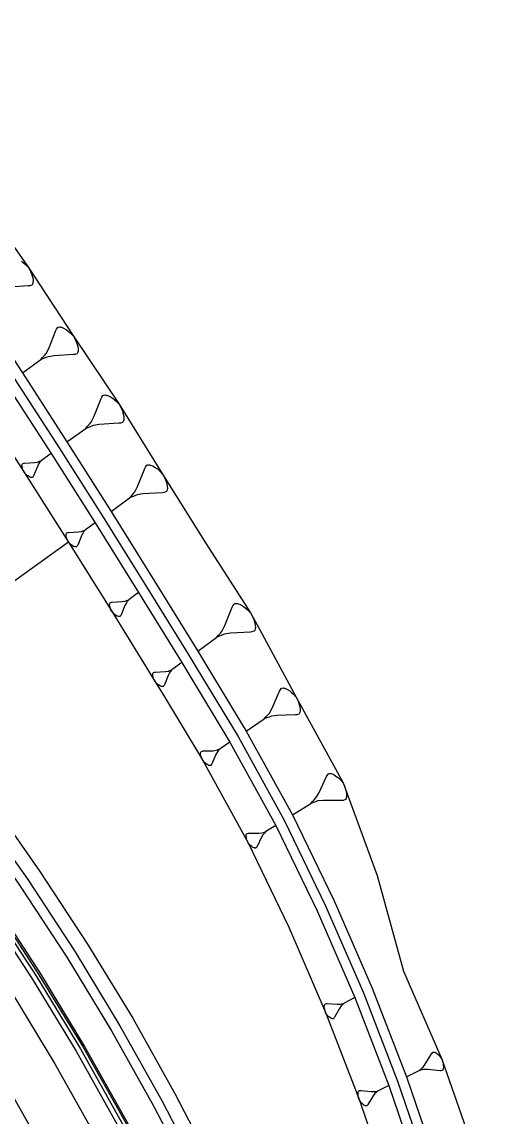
# Model space of a CAD drawing. Extents: x 386889 to 386983, y 803309 to 803473.
# Drawn here: x 386945.4 to 386973.7, y 803406.4 to 803473.2 of the extents above; entities that cross this region are included whole.
import ezdxf

# ---------------------------------------------------------------- set-up
doc = ezdxf.new("R2010")
doc.units = 0
doc.layers.get('0').update_dxf_attribs({"linetype": 'CONTINUOUS'})

msp = doc.modelspace()

# ---------------------------------------------------------------- linework, layer by layer
at = {"color": 7}
for p, q in [((386945.3532, 803458.5944), (386945.4544, 803458.5218)), ((386945.4544, 803458.5218), (386945.5786, 803458.4172)), ((386945.5786, 803458.4172), (386945.772, 803458.2169)), ((386945.772, 803458.2169), (386945.9017, 803457.9705)), ((386945.9017, 803457.9705), (386945.9621, 803457.8198)), ((386945.9621, 803457.8198), (386945.9994, 803457.701)), ((386945.9994, 803457.701), (386946.051, 803457.4953)), ((386946.051, 803457.4953), (386946.0564, 803457.3534)), ((386945.7603, 803457.0907), (386944.5934, 803457.0243)), ((386945.8472, 803457.1049), (386945.7603, 803457.0907)), ((386945.966, 803457.1423), (386945.8472, 803457.1049)), ((386945.998, 803457.1653), (386945.966, 803457.1423)), ((386946.0387, 803457.2434), (386945.998, 803457.1653)), ((386946.0475, 803457.2984), (386946.0387, 803457.2434)), ((386946.0564, 803457.3534), (386946.0475, 803457.2984)), ((386947.0099, 803453.2828), (386947.4396, 803454.3734)), ((386947.4396, 803454.3734), (386947.4805, 803454.4517)), ((386947.4805, 803454.4517), (386947.5533, 803454.5532)), ((386947.5533, 803454.5532), (386947.5854, 803454.5763)), ((386947.5854, 803454.5763), (386947.6725, 803454.5906)), ((386947.6725, 803454.5906), (386947.7277, 803454.5818)), ((386947.7277, 803454.5818), (386947.7828, 803454.5729)), ((386947.7828, 803454.5729), (386947.9162, 803454.5232)), ((386947.9162, 803454.5232), (386948.096, 803454.4095)), ((386948.096, 803454.4095), (386948.1974, 803454.3366)), ((386948.1974, 803454.3366), (386948.322, 803454.2317)), ((386948.322, 803454.2317), (386948.516, 803454.0308)), ((386948.516, 803454.0308), (386948.646, 803453.7837)), ((386948.646, 803453.7837), (386948.7066, 803453.6325)), ((386948.7066, 803453.6325), (386948.744, 803453.5134)), ((386948.744, 803453.5134), (386948.7958, 803453.3071)), ((386946.5318, 803452.5959), (386946.6367, 803452.7204)), ((386946.6367, 803452.7204), (386946.7416, 803452.845)), ((386946.8341, 803452.717), (386946.683, 803452.6564)), ((386946.7416, 803452.845), (386946.8464, 803452.9696)), ((386946.9853, 803452.7776), (386946.8341, 803452.717)), ((386946.8464, 803452.9696), (386947.0099, 803453.2828)), ((386947.3339, 803452.8347), (386946.9853, 803452.7776)), ((386948.5043, 803452.9013), (386947.3339, 803452.8347)), ((386948.5914, 803452.9156), (386948.5043, 803452.9013)), ((386948.7106, 803452.953), (386948.5914, 803452.9156)), ((386948.7426, 803452.9762), (386948.7106, 803452.953)), ((386948.7835, 803453.0545), (386948.7426, 803452.9762)), ((386948.7923, 803453.1096), (386948.7835, 803453.0545)), ((386948.8012, 803453.1648), (386948.7923, 803453.1096)), ((386948.7958, 803453.3071), (386948.8012, 803453.1648)), ((386945.4117, 803451.7858), (386946.5318, 803452.5959)), ((386946.683, 803452.6564), (386946.5318, 803452.5959)), ((386949.7576, 803449.1077), (386950.1978, 803450.2249)), ((386950.1978, 803450.2249), (386950.2397, 803450.3051)), ((386950.2397, 803450.3051), (386950.3143, 803450.409)), ((386950.3143, 803450.409), (386950.3471, 803450.4327)), ((386950.3471, 803450.4327), (386950.4364, 803450.4473)), ((386950.4364, 803450.4473), (386950.4929, 803450.4383)), ((386950.4929, 803450.4383), (386950.5493, 803450.4292)), ((386950.5493, 803450.4292), (386950.686, 803450.3783)), ((386950.686, 803450.3783), (386950.8701, 803450.2618)), ((386950.8701, 803450.2618), (386950.974, 803450.1871)), ((386950.974, 803450.1871), (386951.1016, 803450.0797)), ((386951.1016, 803450.0797), (386951.3004, 803449.874)), ((386951.3004, 803449.874), (386951.4336, 803449.6208)), ((386951.4336, 803449.6208), (386951.4956, 803449.466)), ((386951.4956, 803449.466), (386951.5339, 803449.3439)), ((386951.5339, 803449.3439), (386951.5869, 803449.1326)), ((386949.4828, 803448.6593), (386949.5902, 803448.7869)), ((386949.5902, 803448.7869), (386949.7576, 803449.1077)), ((386951.2884, 803448.717), (386950.0895, 803448.6488)), ((386951.3777, 803448.7316), (386951.2884, 803448.717)), ((386951.4997, 803448.77), (386951.3777, 803448.7316)), ((386951.5325, 803448.7937), (386951.4997, 803448.77)), ((386951.5743, 803448.8739), (386951.5325, 803448.7937)), ((386951.5834, 803448.9303), (386951.5743, 803448.8739)), ((386951.5925, 803448.9868), (386951.5834, 803448.9303)), ((386951.5869, 803449.1326), (386951.5925, 803448.9868)), ((386948.1206, 803447.5743), (386949.268, 803448.4041)), ((386949.268, 803448.4041), (386949.3754, 803448.5317)), ((386949.4228, 803448.4661), (386949.268, 803448.4041)), ((386949.3754, 803448.5317), (386949.4828, 803448.6593)), ((386949.5776, 803448.5282), (386949.4228, 803448.4661)), ((386949.7325, 803448.5902), (386949.5776, 803448.5282)), ((386950.0895, 803448.6488), (386949.7325, 803448.5902)), ((386947.1483, 803446.8711), (386946.5635, 803446.4482)), ((386945.3788, 803446.1512), (386945.3834, 803446.18)), ((386945.3816, 803446.0769), (386945.3788, 803446.1512)), ((386945.4086, 803445.9692), (386945.3816, 803446.0769)), ((386945.3834, 803446.18), (386945.388, 803446.2088)), ((386945.388, 803446.2088), (386945.4094, 803446.2496)), ((386945.4094, 803446.2496), (386945.4261, 803446.2617)), ((386945.4261, 803446.2617), (386945.4883, 803446.2813)), ((386945.4883, 803446.2813), (386945.5338, 803446.2887)), ((386945.5338, 803446.2887), (386946.1448, 803446.3235)), ((386946.314, 803446.0896), (386946.0896, 803445.5202)), ((386946.1448, 803446.3235), (386946.3268, 803446.3533)), ((386946.3993, 803446.2531), (386946.314, 803446.0896)), ((386946.3268, 803446.3533), (386946.4057, 803446.3849)), ((386946.454, 803446.3181), (386946.3993, 803446.2531)), ((386946.4057, 803446.3849), (386946.4846, 803446.4166)), ((386946.5088, 803446.3832), (386946.454, 803446.3181)), ((386946.4846, 803446.4166), (386946.5635, 803446.4482)), ((386946.5635, 803446.4482), (386946.5088, 803446.3832)), ((386952.8589, 803445.9668), (386952.9003, 803446.0461)), ((386952.9003, 803446.0461), (386952.9741, 803446.1489)), ((386952.9741, 803446.1489), (386953.0066, 803446.1724)), ((386953.0066, 803446.1724), (386953.0949, 803446.1869)), ((386953.0949, 803446.1869), (386953.1508, 803446.1779)), ((386953.1508, 803446.1779), (386953.2067, 803446.1689)), ((386953.2067, 803446.1689), (386953.3419, 803446.1185)), ((386953.3419, 803446.1185), (386953.5241, 803446.0033)), ((386953.5241, 803446.0033), (386953.6269, 803445.9294)), ((386945.4282, 803445.907), (386945.4086, 803445.9692)), ((386945.4598, 803445.8281), (386945.4282, 803445.907)), ((386945.5277, 803445.699), (386945.4598, 803445.8281)), ((386945.629, 803445.5942), (386945.5277, 803445.699)), ((386945.694, 803445.5394), (386945.629, 803445.5942)), ((386945.747, 803445.5014), (386945.694, 803445.5394)), ((386945.8408, 803445.442), (386945.747, 803445.5014)), ((386945.9104, 803445.4161), (386945.8408, 803445.442)), ((386945.9392, 803445.4114), (386945.9104, 803445.4161)), ((386945.968, 803445.4068), (386945.9392, 803445.4114)), ((386946.0135, 803445.4143), (386945.968, 803445.4068)), ((386946.0302, 803445.4264), (386946.0135, 803445.4143)), ((386946.0683, 803445.4793), (386946.0302, 803445.4264)), ((386946.0896, 803445.5202), (386946.0683, 803445.4793)), ((386952.4233, 803444.8613), (386952.8589, 803445.9668)), ((386953.6269, 803445.9294), (386953.7532, 803445.8231)), ((386953.7532, 803445.8231), (386953.9498, 803445.6195)), ((386953.9498, 803445.6195), (386954.0816, 803445.369)), ((386954.0816, 803445.369), (386954.143, 803445.2158)), ((386952.2576, 803444.5439), (386952.4233, 803444.8613)), ((386954.143, 803445.2158), (386954.1809, 803445.095)), ((386954.1809, 803445.095), (386954.2334, 803444.8859)), ((386954.2299, 803444.6858), (386954.2209, 803444.6299)), ((386954.2389, 803444.7417), (386954.2299, 803444.6858)), ((386954.2334, 803444.8859), (386954.2389, 803444.7417)), ((386950.8035, 803443.344), (386951.9388, 803444.1651)), ((386951.9388, 803444.1651), (386952.045, 803444.2913)), ((386952.092, 803444.2265), (386951.9388, 803444.1651)), ((386952.045, 803444.2913), (386952.1513, 803444.4176)), ((386952.2452, 803444.2879), (386952.092, 803444.2265)), ((386952.1513, 803444.4176), (386952.2576, 803444.5439)), ((386952.3984, 803444.3493), (386952.2452, 803444.2879)), ((386952.7517, 803444.4072), (386952.3984, 803444.3493)), ((386953.938, 803444.4747), (386952.7517, 803444.4072)), ((386954.0263, 803444.4892), (386953.938, 803444.4747)), ((386954.1471, 803444.5271), (386954.0263, 803444.4892)), ((386954.1795, 803444.5506), (386954.1471, 803444.5271)), ((386954.2209, 803444.6299), (386954.1795, 803444.5506)), ((386948.0709, 803441.9785), (386948.0922, 803442.0193)), ((386948.0922, 803442.0193), (386948.1089, 803442.0314)), ((386948.1089, 803442.0314), (386948.1711, 803442.051)), ((386948.1711, 803442.051), (386948.2166, 803442.0584)), ((386948.2166, 803442.0584), (386948.8276, 803442.0932)), ((386948.8276, 803442.0932), (386949.0096, 803442.123)), ((386949.0821, 803442.0228), (386948.9968, 803441.8593)), ((386949.0096, 803442.123), (386949.0885, 803442.1546)), ((386949.1369, 803442.0878), (386949.0821, 803442.0228)), ((386949.0885, 803442.1546), (386949.1674, 803442.1863)), ((386949.1916, 803442.1528), (386949.1369, 803442.0878)), ((386949.1674, 803442.1863), (386949.2464, 803442.2179)), ((386949.2464, 803442.2179), (386949.1916, 803442.1528)), ((386949.8311, 803442.6408), (386949.2464, 803442.2179)), ((386948.2105, 803441.4687), (386944.3766, 803438.696)), ((386948.0616, 803441.9209), (386948.0663, 803441.9497)), ((386948.0645, 803441.8466), (386948.0616, 803441.9209)), ((386948.0915, 803441.7389), (386948.0645, 803441.8466)), ((386948.0663, 803441.9497), (386948.0709, 803441.9785)), ((386948.111, 803441.6767), (386948.0915, 803441.7389)), ((386948.1426, 803441.5978), (386948.111, 803441.6767)), ((386948.2105, 803441.4687), (386948.1426, 803441.5978)), ((386948.3118, 803441.3639), (386948.2105, 803441.4687)), ((386948.3768, 803441.3091), (386948.3118, 803441.3639)), ((386948.9968, 803441.8593), (386948.7724, 803441.2899)), ((386948.4298, 803441.2711), (386948.3768, 803441.3091)), ((386948.5236, 803441.2117), (386948.4298, 803441.2711)), ((386948.5933, 803441.1858), (386948.5236, 803441.2117)), ((386948.6221, 803441.1811), (386948.5933, 803441.1858)), ((386948.6509, 803441.1765), (386948.6221, 803441.1811)), ((386948.6964, 803441.184), (386948.6509, 803441.1765)), ((386948.7131, 803441.1961), (386948.6964, 803441.184)), ((386948.7511, 803441.249), (386948.7131, 803441.1961)), ((386948.7724, 803441.2899), (386948.7511, 803441.249)), ((386952.4879, 803438.3917), (386951.9032, 803437.9688)), ((386950.7184, 803437.6718), (386950.7231, 803437.7005)), ((386950.7213, 803437.5975), (386950.7184, 803437.6718)), ((386950.7483, 803437.4898), (386950.7213, 803437.5975)), ((386950.7231, 803437.7005), (386950.7277, 803437.7293)), ((386950.7277, 803437.7293), (386950.749, 803437.7702)), ((386950.7678, 803437.4276), (386950.7483, 803437.4898)), ((386950.749, 803437.7702), (386950.7657, 803437.7823)), ((386950.7657, 803437.7823), (386950.8279, 803437.8018)), ((386950.7994, 803437.3486), (386950.7678, 803437.4276)), ((386950.8673, 803437.2196), (386950.7994, 803437.3486)), ((386950.8279, 803437.8018), (386950.8734, 803437.8093)), ((386950.8734, 803437.8093), (386951.4844, 803437.844)), ((386951.6536, 803437.6101), (386951.4292, 803437.0408)), ((386951.4844, 803437.844), (386951.6664, 803437.8739)), ((386951.7389, 803437.7736), (386951.6536, 803437.6101)), ((386951.6664, 803437.8739), (386951.7453, 803437.9055)), ((386951.7937, 803437.8387), (386951.7389, 803437.7736)), ((386951.7453, 803437.9055), (386951.8243, 803437.9371)), ((386951.8484, 803437.9037), (386951.7937, 803437.8387)), ((386951.8243, 803437.9371), (386951.9032, 803437.9688)), ((386951.9032, 803437.9688), (386951.8484, 803437.9037)), ((386957.7473, 803436.3783), (386958.1927, 803437.5087)), ((386958.1927, 803437.5087), (386958.235, 803437.5898)), ((386958.235, 803437.5898), (386958.3105, 803437.6949)), ((386958.3105, 803437.6949), (386958.3437, 803437.7189)), ((386958.3437, 803437.7189), (386958.434, 803437.7337)), ((386958.434, 803437.7337), (386958.4912, 803437.7246)), ((386958.4912, 803437.7246), (386958.5483, 803437.7154)), ((386958.5483, 803437.7154), (386958.6866, 803437.6638)), ((386958.6866, 803437.6638), (386958.8729, 803437.546)), ((386958.8729, 803437.546), (386958.978, 803437.4705)), ((386958.978, 803437.4705), (386959.1071, 803437.3618)), ((386959.1071, 803437.3618), (386959.3082, 803437.1536)), ((386950.9686, 803437.1147), (386950.8673, 803437.2196)), ((386951.0336, 803437.06), (386950.9686, 803437.1147)), ((386951.0866, 803437.022), (386951.0336, 803437.06)), ((386951.1804, 803436.9626), (386951.0866, 803437.022)), ((386951.2501, 803436.9366), (386951.1804, 803436.9626)), ((386951.2789, 803436.932), (386951.2501, 803436.9366)), ((386951.3077, 803436.9274), (386951.2789, 803436.932)), ((386951.3532, 803436.9348), (386951.3077, 803436.9274)), ((386951.3699, 803436.9469), (386951.3532, 803436.9348)), ((386951.4079, 803436.9999), (386951.3699, 803436.9469)), ((386951.4292, 803437.0408), (386951.4079, 803436.9999)), ((386959.3082, 803437.1536), (386959.4429, 803436.8975)), ((386959.4429, 803436.8975), (386959.5057, 803436.7408)), ((386959.5057, 803436.7408), (386959.5445, 803436.6173)), ((386957.4692, 803435.9247), (386957.5779, 803436.0538)), ((386957.5779, 803436.0538), (386957.7473, 803436.3783)), ((386959.2961, 803435.983), (386958.0831, 803435.914)), ((386959.3864, 803435.9978), (386959.2961, 803435.983)), ((386959.5099, 803436.0366), (386959.3864, 803435.9978)), ((386959.543, 803436.0606), (386959.5099, 803436.0366)), ((386959.5854, 803436.1417), (386959.543, 803436.0606)), ((386959.5445, 803436.6173), (386959.5981, 803436.4035)), ((386959.5946, 803436.1989), (386959.5854, 803436.1417)), ((386959.6037, 803436.256), (386959.5946, 803436.1989)), ((386959.5981, 803436.4035), (386959.6037, 803436.256)), ((386956.091, 803434.8269), (386957.2519, 803435.6664)), ((386957.2519, 803435.6664), (386957.3605, 803435.7956)), ((386957.4085, 803435.7292), (386957.2519, 803435.6664)), ((386957.3605, 803435.7956), (386957.4692, 803435.9247)), ((386957.5652, 803435.792), (386957.4085, 803435.7292)), ((386957.7218, 803435.8548), (386957.5652, 803435.792)), ((386958.0831, 803435.914), (386957.7218, 803435.8548)), ((386955.1187, 803434.1237), (386954.5339, 803433.7008)), ((386953.3492, 803433.4038), (386953.3538, 803433.4326)), ((386953.352, 803433.3295), (386953.3492, 803433.4038)), ((386953.379, 803433.2218), (386953.352, 803433.3295)), ((386953.3538, 803433.4326), (386953.3585, 803433.4614)), ((386953.3585, 803433.4614), (386953.3798, 803433.5022)), ((386953.3798, 803433.5022), (386953.3965, 803433.5143)), ((386953.3965, 803433.5143), (386953.4587, 803433.5339)), ((386953.4587, 803433.5339), (386953.5042, 803433.5413)), ((386953.5042, 803433.5413), (386954.1152, 803433.5761)), ((386954.2844, 803433.3422), (386954.06, 803432.7728)), ((386954.1152, 803433.5761), (386954.2972, 803433.6059)), ((386954.3697, 803433.5057), (386954.2844, 803433.3422)), ((386954.2972, 803433.6059), (386954.3761, 803433.6375)), ((386954.4244, 803433.5707), (386954.3697, 803433.5057)), ((386954.3761, 803433.6375), (386954.455, 803433.6692)), ((386954.4792, 803433.6357), (386954.4244, 803433.5707)), ((386954.455, 803433.6692), (386954.5339, 803433.7008)), ((386954.5339, 803433.7008), (386954.4792, 803433.6357)), ((386953.3986, 803433.1596), (386953.379, 803433.2218)), ((386953.4302, 803433.0807), (386953.3986, 803433.1596)), ((386953.4981, 803432.9516), (386953.4302, 803433.0807)), ((386953.5994, 803432.8468), (386953.4981, 803432.9516)), ((386953.6644, 803432.792), (386953.5994, 803432.8468)), ((386953.7174, 803432.754), (386953.6644, 803432.792)), ((386953.8112, 803432.6946), (386953.7174, 803432.754)), ((386953.8809, 803432.6687), (386953.8112, 803432.6946)), ((386953.9096, 803432.664), (386953.8809, 803432.6687)), ((386953.9384, 803432.6594), (386953.9096, 803432.664)), ((386953.9839, 803432.6669), (386953.9384, 803432.6594)), ((386954.0006, 803432.679), (386953.9839, 803432.6669)), ((386954.0387, 803432.7319), (386954.0006, 803432.679)), ((386954.06, 803432.7728), (386954.0387, 803432.7319)), ((386960.6183, 803431.338), (386961.0614, 803432.3742)), ((386961.0614, 803432.3742), (386961.1028, 803432.4483)), ((386961.1028, 803432.4483), (386961.1756, 803432.5438)), ((386961.1756, 803432.5438), (386961.207, 803432.5651)), ((386961.207, 803432.5651), (386961.2911, 803432.5764)), ((386961.2911, 803432.5764), (386961.3439, 803432.5664)), ((386961.3439, 803432.5664), (386961.3966, 803432.5564)), ((386961.3966, 803432.5564), (386961.5235, 803432.5049)), ((386961.5235, 803432.5049), (386961.6931, 803432.3907)), ((386961.6931, 803432.3907), (386961.7885, 803432.3178)), ((386961.7885, 803432.3178), (386961.9054, 803432.2136)), ((386961.9054, 803432.2136), (386962.0863, 803432.0152)), ((386962.0863, 803432.0152), (386962.2044, 803431.7741)), ((386960.4526, 803431.0415), (386960.6183, 803431.338)), ((386962.2044, 803431.7741), (386962.2584, 803431.6272)), ((386962.2584, 803431.6272), (386962.2911, 803431.5117)), ((386962.2911, 803431.5117), (386962.3351, 803431.312)), ((386962.3351, 803431.312), (386962.3364, 803431.1751)), ((386959.0412, 803429.9435), (386960.1399, 803430.6911)), ((386960.1399, 803430.6911), (386960.2441, 803430.8079)), ((386960.2868, 803430.7451), (386960.1399, 803430.6911)), ((386960.2441, 803430.8079), (386960.3483, 803430.9247)), ((386960.4338, 803430.7991), (386960.2868, 803430.7451)), ((386960.3483, 803430.9247), (386960.4526, 803431.0415)), ((386960.5807, 803430.8532), (386960.4338, 803430.7991)), ((386960.9173, 803430.8985), (386960.5807, 803430.8532)), ((386962.0438, 803430.9301), (386960.9173, 803430.8985)), ((386962.128, 803430.9414), (386962.0438, 803430.9301)), ((386962.2435, 803430.9741), (386962.128, 803430.9414)), ((386962.2749, 803430.9955), (386962.2435, 803430.9741)), ((386962.3163, 803431.0696), (386962.2749, 803430.9955)), ((386962.3263, 803431.1223), (386962.3163, 803431.0696)), ((386962.3364, 803431.1751), (386962.3263, 803431.1223)), ((386956.2651, 803428.6284), (386956.2705, 803428.6571)), ((386956.2705, 803428.6571), (386956.293, 803428.6973)), ((386956.293, 803428.6973), (386956.31, 803428.7089)), ((386956.31, 803428.7089), (386956.3728, 803428.7266)), ((386956.3728, 803428.7266), (386956.4185, 803428.7328)), ((386956.4185, 803428.7328), (386957.0302, 803428.75)), ((386957.0302, 803428.75), (386957.213, 803428.7746)), ((386957.2826, 803428.6723), (386957.1926, 803428.5113)), ((386957.213, 803428.7746), (386957.2928, 803428.8039)), ((386957.3392, 803428.7357), (386957.2826, 803428.6723)), ((386957.2928, 803428.8039), (386957.3726, 803428.8333)), ((386957.3958, 803428.7992), (386957.3392, 803428.7357)), ((386957.3726, 803428.8333), (386957.4524, 803428.8626)), ((386957.4524, 803428.8626), (386957.3958, 803428.7992)), ((386958.049, 803429.2685), (386957.4524, 803428.8626)), ((386956.2596, 803428.5998), (386956.2651, 803428.6284)), ((386956.2603, 803428.5254), (386956.2596, 803428.5998)), ((386956.2842, 803428.417), (386956.2603, 803428.5254)), ((386956.3019, 803428.3543), (386956.2842, 803428.417)), ((386956.3313, 803428.2745), (386956.3019, 803428.3543)), ((386956.3954, 803428.1435), (386956.3313, 803428.2745)), ((386956.4937, 803428.0358), (386956.3954, 803428.1435)), ((386956.5571, 803427.9792), (386956.4937, 803428.0358)), ((386956.6089, 803427.9397), (386956.5571, 803427.9792)), ((386957.1926, 803428.5113), (386956.952, 803427.9486)), ((386956.701, 803427.8776), (386956.6089, 803427.9397)), ((386956.7699, 803427.8497), (386956.701, 803427.8776)), ((386956.7986, 803427.8442), (386956.7699, 803427.8497)), ((386956.8272, 803427.8388), (386956.7986, 803427.8442)), ((386956.8729, 803427.8449), (386956.8272, 803427.8388)), ((386956.8899, 803427.8565), (386956.8729, 803427.8449)), ((386956.9295, 803427.9084), (386956.8899, 803427.8565)), ((386956.952, 803427.9486), (386956.9295, 803427.9084)), ((386963.9835, 803427.2426), (386964.0587, 803427.3345)), ((386964.0587, 803427.3345), (386964.0905, 803427.3545)), ((386964.0905, 803427.3545), (386964.174, 803427.3629)), ((386964.174, 803427.3629), (386964.2258, 803427.3512)), ((386964.2258, 803427.3512), (386964.2776, 803427.3394)), ((386964.2776, 803427.3394), (386964.4012, 803427.2843)), ((386963.4668, 803426.1618), (386963.94, 803427.1708)), ((386963.94, 803427.1708), (386963.9835, 803427.2426)), ((386964.4012, 803427.2843), (386964.5649, 803427.1656)), ((386964.5649, 803427.1656), (386964.6568, 803427.0903)), ((386964.6568, 803427.0903), (386964.7687, 803426.9834)), ((386964.7687, 803426.9834), (386964.9407, 803426.7811)), ((386964.9407, 803426.7811), (386965.0492, 803426.5388)), ((386963.2929, 803425.8745), (386963.4668, 803426.1618)), ((386965.0492, 803426.5388), (386965.0976, 803426.3918)), ((386965.0976, 803426.3918), (386965.126, 803426.2765)), ((386965.126, 803426.2765), (386965.1626, 803426.0776)), ((386965.1626, 803426.0776), (386965.1592, 803425.9423)), ((386961.8606, 803424.8375), (386962.972, 803425.5388)), ((386962.972, 803425.5388), (386963.079, 803425.6507)), ((386963.119, 803425.5872), (386962.972, 803425.5388)), ((386963.079, 803425.6507), (386963.1859, 803425.7626)), ((386963.2661, 803425.6356), (386963.119, 803425.5872)), ((386963.1859, 803425.7626), (386963.2929, 803425.8745)), ((386963.4131, 803425.684), (386963.2661, 803425.6356)), ((386963.7473, 803425.7173), (386963.4131, 803425.684)), ((386964.8617, 803425.7102), (386963.7473, 803425.7173)), ((386964.9453, 803425.7185), (386964.8617, 803425.7102)), ((386965.0606, 803425.7468), (386964.9453, 803425.7185)), ((386965.0923, 803425.7669), (386965.0606, 803425.7468)), ((386965.1358, 803425.8387), (386965.0923, 803425.7669)), ((386965.1475, 803425.8905), (386965.1358, 803425.8387)), ((386965.1592, 803425.9423), (386965.1475, 803425.8905)), ((386960.8458, 803424.1971), (386960.2355, 803423.812)), ((386959.0325, 803423.5161), (386959.0344, 803423.5904)), ((386959.0527, 803423.4069), (386959.0325, 803423.5161)), ((386959.0344, 803423.5904), (386959.0408, 803423.6189)), ((386959.0408, 803423.6189), (386959.0473, 803423.6473)), ((386959.0473, 803423.6473), (386959.0711, 803423.6867)), ((386959.0682, 803423.3436), (386959.0527, 803423.4069)), ((386959.0948, 803423.2628), (386959.0682, 803423.3436)), ((386959.0711, 803423.6867), (386959.0886, 803423.6978)), ((386959.0886, 803423.6978), (386959.1519, 803423.7133)), ((386959.1519, 803423.7133), (386959.1978, 803423.7179)), ((386959.1978, 803423.7179), (386959.8097, 803423.714)), ((386959.9638, 803423.4699), (386959.7039, 803422.9158)), ((386959.8097, 803423.714), (386959.9932, 803423.7323)), ((386960.0593, 803423.6276), (386959.9638, 803423.4699)), ((386959.9932, 803423.7323), (386960.074, 803423.7588)), ((386960.118, 803423.6891), (386960.0593, 803423.6276)), ((386960.074, 803423.7588), (386960.1547, 803423.7854)), ((386960.1768, 803423.7505), (386960.118, 803423.6891)), ((386960.1547, 803423.7854), (386960.2355, 803423.812)), ((386960.2355, 803423.812), (386960.1768, 803423.7505)), ((386959.1544, 803423.1298), (386959.0948, 803423.2628)), ((386959.2489, 803423.0187), (386959.1544, 803423.1298)), ((386959.3103, 803422.96), (386959.2489, 803423.0187)), ((386959.3608, 803422.9187), (386959.3103, 803422.96)), ((386959.4506, 803422.8535), (386959.3608, 803422.9187)), ((386959.5185, 803422.8232), (386959.4506, 803422.8535)), ((386959.547, 803422.8168), (386959.5185, 803422.8232)), ((386959.5754, 803422.8103), (386959.547, 803422.8168)), ((386959.6213, 803422.8149), (386959.5754, 803422.8103)), ((386959.6387, 803422.8259), (386959.6213, 803422.8149)), ((386959.68, 803422.8763), (386959.6387, 803422.8259)), ((386959.7039, 803422.9158), (386959.68, 803422.8763)), ((386963.8232, 803413.272), (386963.8497, 803413.3097)), ((386963.8497, 803413.3097), (386963.8678, 803413.3195)), ((386963.8678, 803413.3195), (386963.9321, 803413.3307)), ((386963.9321, 803413.3307), (386963.9782, 803413.3321)), ((386963.9782, 803413.3321), (386964.5884, 803413.286)), ((386964.5884, 803413.286), (386964.7727, 803413.2916)), ((386964.7727, 803413.2916), (386964.8551, 803413.3125)), ((386964.8551, 803413.3125), (386964.9375, 803413.3335)), ((386964.9571, 803413.2972), (386964.8942, 803413.2399)), ((386964.9375, 803413.3335), (386965.0199, 803413.3544)), ((386965.0199, 803413.3544), (386964.9571, 803413.2972)), ((386965.6553, 803413.6966), (386965.0199, 803413.3544)), ((386963.7994, 803413.1421), (386963.8064, 803413.2162)), ((386963.812, 803413.0318), (386963.7994, 803413.1421)), ((386963.8064, 803413.2162), (386963.8148, 803413.2441)), ((386963.8232, 803412.9676), (386963.812, 803413.0318)), ((386963.8148, 803413.2441), (386963.8232, 803413.272)), ((386963.8441, 803412.8852), (386963.8232, 803412.9676)), ((386963.8944, 803412.7483), (386963.8441, 803412.8852)), ((386963.981, 803412.631), (386963.8944, 803412.7483)), ((386964.0382, 803412.5682), (386963.981, 803412.631)), ((386964.7253, 803413.0318), (386964.4278, 803412.497)), ((386964.8314, 803413.1827), (386964.7253, 803413.0318)), ((386964.8942, 803413.2399), (386964.8314, 803413.1827)), ((386964.0857, 803412.5235), (386964.0382, 803412.5682)), ((386964.1709, 803412.4523), (386964.0857, 803412.5235)), ((386964.2365, 803412.4174), (386964.1709, 803412.4523)), ((386964.2644, 803412.409), (386964.2365, 803412.4174)), ((386964.2924, 803412.4006), (386964.2644, 803412.409)), ((386964.3385, 803412.402), (386964.2924, 803412.4006)), ((386964.3566, 803412.4118), (386964.3385, 803412.402)), ((386964.4013, 803412.4593), (386964.3566, 803412.4118)), ((386964.4278, 803412.497), (386964.4013, 803412.4593)), ((386969.953, 803409.6277), (386970.3337, 803410.26)), ((386970.3337, 803410.26), (386970.3672, 803410.3043)), ((386970.3672, 803410.3043), (386970.4231, 803410.3597)), ((386970.4231, 803410.3597), (386970.4454, 803410.3707)), ((386970.4454, 803410.3707), (386970.501, 803410.3705)), ((386970.501, 803410.3705), (386970.5343, 803410.3592)), ((386970.5343, 803410.3592), (386970.5676, 803410.348)), ((386970.5676, 803410.348), (386970.6453, 803410.3032)), ((386970.6453, 803410.3032), (386970.745, 803410.2138)), ((386970.745, 803410.2138), (386970.8003, 803410.1579)), ((386970.8003, 803410.1579), (386970.8667, 803410.0798)), ((386970.8667, 803410.0798), (386970.9662, 803409.9348)), ((386969.5844, 803409.2511), (386969.6625, 803409.3175)), ((386969.6846, 803409.2729), (386969.5844, 803409.2511)), ((386969.6625, 803409.3175), (386969.7407, 803409.3839)), ((386969.7848, 803409.2948), (386969.6846, 803409.2729)), ((386969.7407, 803409.3839), (386969.8188, 803409.4503)), ((386969.8849, 803409.3166), (386969.7848, 803409.2948)), ((386969.8188, 803409.4503), (386969.953, 803409.6277)), ((386970.1073, 803409.3157), (386969.8849, 803409.3166)), ((386970.841, 803409.2348), (386970.1073, 803409.3157)), ((386970.9662, 803409.9348), (386971.0211, 803409.7678)), ((386971.0303, 803409.3007), (386970.9968, 803409.2563)), ((386971.0211, 803409.7678), (386971.043, 803409.6676)), ((386971.0416, 803409.334), (386971.0303, 803409.3007)), ((386971.0528, 803409.3673), (386971.0416, 803409.334)), ((386971.043, 803409.6676), (386971.0538, 803409.5897)), ((386971.0643, 803409.4562), (386971.0528, 803409.3673)), ((386971.0538, 803409.5897), (386971.0643, 803409.4562)), ((386968.8043, 803408.8651), (386969.5844, 803409.2511)), ((386970.8966, 803409.2345), (386970.841, 803409.2348)), ((386970.9745, 803409.2453), (386970.8966, 803409.2345)), ((386970.9968, 803409.2563), (386970.9745, 803409.2453)), ((386965.8644, 803407.9166), (386965.8738, 803407.9442)), ((386965.8738, 803407.9442), (386965.8831, 803407.9718)), ((386965.8831, 803407.9718), (386965.9109, 803408.0086)), ((386965.9109, 803408.0086), (386965.9294, 803408.0177)), ((386965.9294, 803408.0177), (386965.994, 803408.0267)), ((386965.994, 803408.0267), (386966.0401, 803408.0265)), ((386966.0401, 803408.0265), (386966.6484, 803407.9594)), ((386966.6484, 803407.9594), (386966.8328, 803407.9586)), ((386966.8328, 803407.9586), (386966.9159, 803407.9767)), ((386966.9159, 803407.9767), (386966.9989, 803407.9948)), ((386967.0172, 803407.9579), (386966.9525, 803407.9028)), ((386966.9989, 803407.9948), (386967.082, 803408.0129)), ((386967.082, 803408.0129), (386967.0172, 803407.9579)), ((386967.7288, 803408.333), (386967.082, 803408.0129)), ((386965.8549, 803407.8428), (386965.8644, 803407.9166)), ((386965.8637, 803407.7322), (386965.8549, 803407.8428)), ((386965.8726, 803407.6676), (386965.8637, 803407.7322)), ((386965.8907, 803407.5845), (386965.8726, 803407.6676)), ((386965.9362, 803407.446), (386965.8907, 803407.5845)), ((386966.0187, 803407.3258), (386965.9362, 803407.446)), ((386966.0738, 803407.261), (386966.0187, 803407.3258)), ((386966.7764, 803407.7007), (386966.4607, 803407.1764)), ((386966.8877, 803407.8478), (386966.7764, 803407.7007)), ((386966.9525, 803407.9028), (386966.8877, 803407.8478)), ((386966.1197, 803407.2147), (386966.0738, 803407.261)), ((386966.2024, 803407.1406), (386966.1197, 803407.2147)), ((386966.2668, 803407.1035), (386966.2024, 803407.1406)), ((386966.2944, 803407.0941), (386966.2668, 803407.1035)), ((386966.322, 803407.0848), (386966.2944, 803407.0941)), ((386966.3681, 803407.0846), (386966.322, 803407.0848)), ((386966.3866, 803407.0937), (386966.3681, 803407.0846)), ((386966.4329, 803407.1396), (386966.3866, 803407.0937)), ((386966.4607, 803407.1764), (386966.4329, 803407.1396))]:
    msp.add_line(p, q, dxfattribs=at)
at = {"color": 1, "linetype": 'CONTINUOUS'}
for points in [[(386931.7416, 803472.7522), (386934.5087, 803468.5828), (386937.2498, 803464.3947), (386939.9648, 803460.1876), (386942.6768, 803455.9784), (386945.4117, 803451.7858), (386948.1206, 803447.5743), (386950.8035, 803443.344), (386953.4603, 803439.0949), (386956.091, 803434.8269), (386956.5274, 803434.113), (386959.0412, 803429.9435), (386961.8606, 803424.8375), (386964.3962, 803419.5929), (386966.7119, 803414.2655), (386968.8044, 803408.8651), (386970.671, 803403.4019), (386971.6816, 803400)], [(386923.325, 803450.9425), (386924.6494, 803449.1113), (386927.5795, 803445.0598), (386930.5096, 803441.0083), (386933.4397, 803436.9568), (386936.3698, 803432.9053), (386939.2999, 803428.8538), (386942.23, 803424.8024), (386942.7188, 803424.1264), (386945.2299, 803420.5472), (386948.1065, 803416.1582), (386950.83, 803411.6726), (386953.3973, 803407.0958), (386955.8053, 803402.4332), (386956.9575, 803400)], [(386923.8057, 803451.3017), (386925.1356, 803449.4629), (386928.0657, 803445.4114), (386930.9958, 803441.3599), (386933.9259, 803437.3084), (386936.856, 803433.2569), (386939.7861, 803429.2055), (386942.7162, 803425.154), (386943.205, 803424.478), (386945.726, 803420.8847), (386948.6139, 803416.4784), (386951.3482, 803411.9751), (386953.9256, 803407.3803), (386956.3431, 803402.6993), (386957.6213, 803400)], [(386921.6453, 803449.5279), (386922.8748, 803447.8279), (386925.8049, 803443.7764), (386928.735, 803439.7249), (386931.6651, 803435.6734), (386934.5952, 803431.6219), (386937.5253, 803427.5705), (386940.4554, 803423.519), (386940.9443, 803422.843), (386943.4192, 803419.3153), (386946.2544, 803414.9895), (386948.9388, 803410.5684), (386951.4691, 803406.0575), (386953.8424, 803401.462), (386954.5347, 803400)], [(386921.8754, 803449.7217), (386923.1179, 803448.0037), (386926.048, 803443.9522), (386928.9781, 803439.9007), (386931.9082, 803435.8492), (386934.8383, 803431.7977), (386937.7684, 803427.7463), (386940.6985, 803423.6948), (386941.1874, 803423.0188), (386943.6672, 803419.4841), (386946.5081, 803415.1496), (386949.1978, 803410.7197), (386951.7333, 803406.1997), (386954.1113, 803401.5951), (386954.8666, 803400)]]:
    msp.add_lwpolyline(points, dxfattribs=at)
at = {"color": 7, "linetype": 'CONTINUOUS'}
for points in [[(386935.2443, 803473.1921), (386937.0403, 803470.4138), (386939.6612, 803466.1386), (386942.8932, 803462.3055), (386945.772, 803458.2169), (386948.516, 803454.0308), (386951.3004, 803449.874), (386953.9498, 803445.6195), (386956.6078, 803441.3712), (386959.3082, 803437.1536), (386959.716, 803436.4191), (386962.0863, 803432.0152), (386964.9407, 803426.7811), (386967.0312, 803421.1313), (386968.636, 803415.3016), (386970.9662, 803409.9348), (386972.8986, 803404.41), (386973.7204, 803400)], [(386930.7692, 803472.049), (386933.5363, 803467.8796), (386936.2774, 803463.6914), (386938.9925, 803459.4844), (386941.7044, 803455.2752), (386944.4394, 803451.0825), (386947.1483, 803446.8711), (386949.8311, 803442.6408), (386952.4879, 803438.3916), (386955.1187, 803434.1237), (386955.5551, 803433.4098), (386958.049, 803429.2685), (386960.8458, 803424.1971), (386963.3599, 803418.9879), (386965.6553, 803413.6966), (386967.7288, 803408.333), (386969.5778, 803402.9071), (386970.4386, 803400)], [(386931.2554, 803472.4006), (386934.0225, 803468.2312), (386936.7636, 803464.043), (386939.4787, 803459.836), (386942.1906, 803455.6268), (386944.9256, 803451.4342), (386947.6344, 803447.2227), (386950.3173, 803442.9924), (386952.9741, 803438.7432), (386955.6049, 803434.4753), (386956.0412, 803433.7614), (386958.5451, 803429.606), (386961.3532, 803424.5173), (386963.8781, 803419.2904), (386966.1836, 803413.981), (386968.2666, 803408.5991), (386970.1244, 803403.1545), (386971.06, 803400)], [(386940.0838, 803454.1031), (386942.8188, 803449.9105), (386945.5277, 803445.699), (386948.2105, 803441.4687), (386950.8673, 803437.2196), (386953.4981, 803432.9516), (386953.9345, 803432.2378), (386956.3954, 803428.1435), (386959.1544, 803423.1298), (386961.6327, 803417.9795), (386963.8944, 803412.7483), (386965.9362, 803407.446), (386967.7557, 803402.0825), (386968.369, 803400)], [(386923.3095, 803450.9294), (386923.4773, 803450.7318), (386925.1356, 803449.4629), (386927.6229, 803447.5594), (386928.7949, 803445.9388), (386931.725, 803441.8873), (386934.6551, 803437.8358), (386937.5852, 803433.7844), (386940.5153, 803429.7329), (386943.4454, 803425.6814), (386943.9343, 803425.0055), (386946.4701, 803421.3909), (386949.375, 803416.9587), (386952.1254, 803412.4289), (386954.718, 803407.807), (386957.1497, 803403.0985), (386958.6169, 803400)], [(386921.7911, 803449.6506), (386923.0288, 803447.9392), (386925.9589, 803443.8877), (386928.889, 803439.8362), (386931.8191, 803435.7848), (386934.7492, 803431.7333), (386937.6793, 803427.6818), (386940.6094, 803423.6303), (386941.0982, 803422.9544), (386943.5763, 803419.4222), (386946.4151, 803415.0909), (386949.1028, 803410.6642), (386951.6364, 803406.1476), (386954.0127, 803401.5463), (386954.7449, 803400)], [(386921.8754, 803449.7217), (386923.1179, 803448.0037), (386926.048, 803443.9522), (386928.9781, 803439.9007), (386931.9082, 803435.8492), (386934.8383, 803431.7977), (386937.7684, 803427.7463), (386940.6985, 803423.6948), (386941.1874, 803423.0188), (386943.6672, 803419.4841), (386946.5081, 803415.1496), (386949.1978, 803410.7197), (386951.7333, 803406.1997), (386954.1113, 803401.5951), (386954.8666, 803400)], [(386920.2648, 803448.3652), (386921.4163, 803446.773), (386923.4117, 803444.014), (386924.3464, 803442.7215), (386927.2765, 803438.6701), (386930.2066, 803434.6186), (386933.1367, 803430.5671), (386936.0668, 803426.5156), (386938.9969, 803422.4641), (386939.4857, 803421.7882), (386941.931, 803418.3028), (386944.5108, 803414.3786), (386944.7321, 803414.0289), (386947.3843, 803409.6609), (386949.8843, 803405.2041), (386952.2291, 803400.6638), (386952.5434, 803400)], [(386917.8105, 803446.2983), (386918.8233, 803444.8978), (386921.7534, 803440.8463), (386924.6835, 803436.7948), (386927.6136, 803432.7433), (386930.5437, 803428.6918), (386933.4738, 803424.6404), (386936.4039, 803420.5889), (386936.8928, 803419.9129), (386939.2852, 803416.5028), (386942.0259, 803412.3211), (386944.6208, 803408.0475), (386947.0668, 803403.6869), (386948.9709, 803400)]]:
    msp.add_lwpolyline(points, dxfattribs=at)
at = {"color": 2, "linetype": 'CONTINUOUS'}
msp.add_lwpolyline([(386921.4153, 803449.3341), (386922.6317, 803447.6521), (386925.5618, 803443.6006), (386928.4919, 803439.5491), (386931.422, 803435.4976), (386934.3521, 803431.4461), (386937.2822, 803427.3947), (386940.2123, 803423.3432), (386940.7012, 803422.6672), (386943.1712, 803419.1465), (386946.0007, 803414.8294), (386948.6797, 803410.4172), (386951.205, 803405.9153), (386953.5736, 803401.329), (386954.2029, 803400)], dxfattribs=at)
at = {"color": 3, "linetype": 'CONTINUOUS'}
msp.add_lwpolyline([(386917.8105, 803446.2983), (386918.8233, 803444.8978), (386921.7534, 803440.8463), (386924.6835, 803436.7948), (386927.6136, 803432.7433), (386930.5437, 803428.6918), (386933.4738, 803424.6404), (386936.4039, 803420.5889), (386936.8928, 803419.9129), (386939.2852, 803416.5028), (386942.0259, 803412.3211), (386944.6208, 803408.0475), (386947.0668, 803403.6869), (386948.9709, 803400)], dxfattribs=at)

doc.saveas('drawing.dxf')
